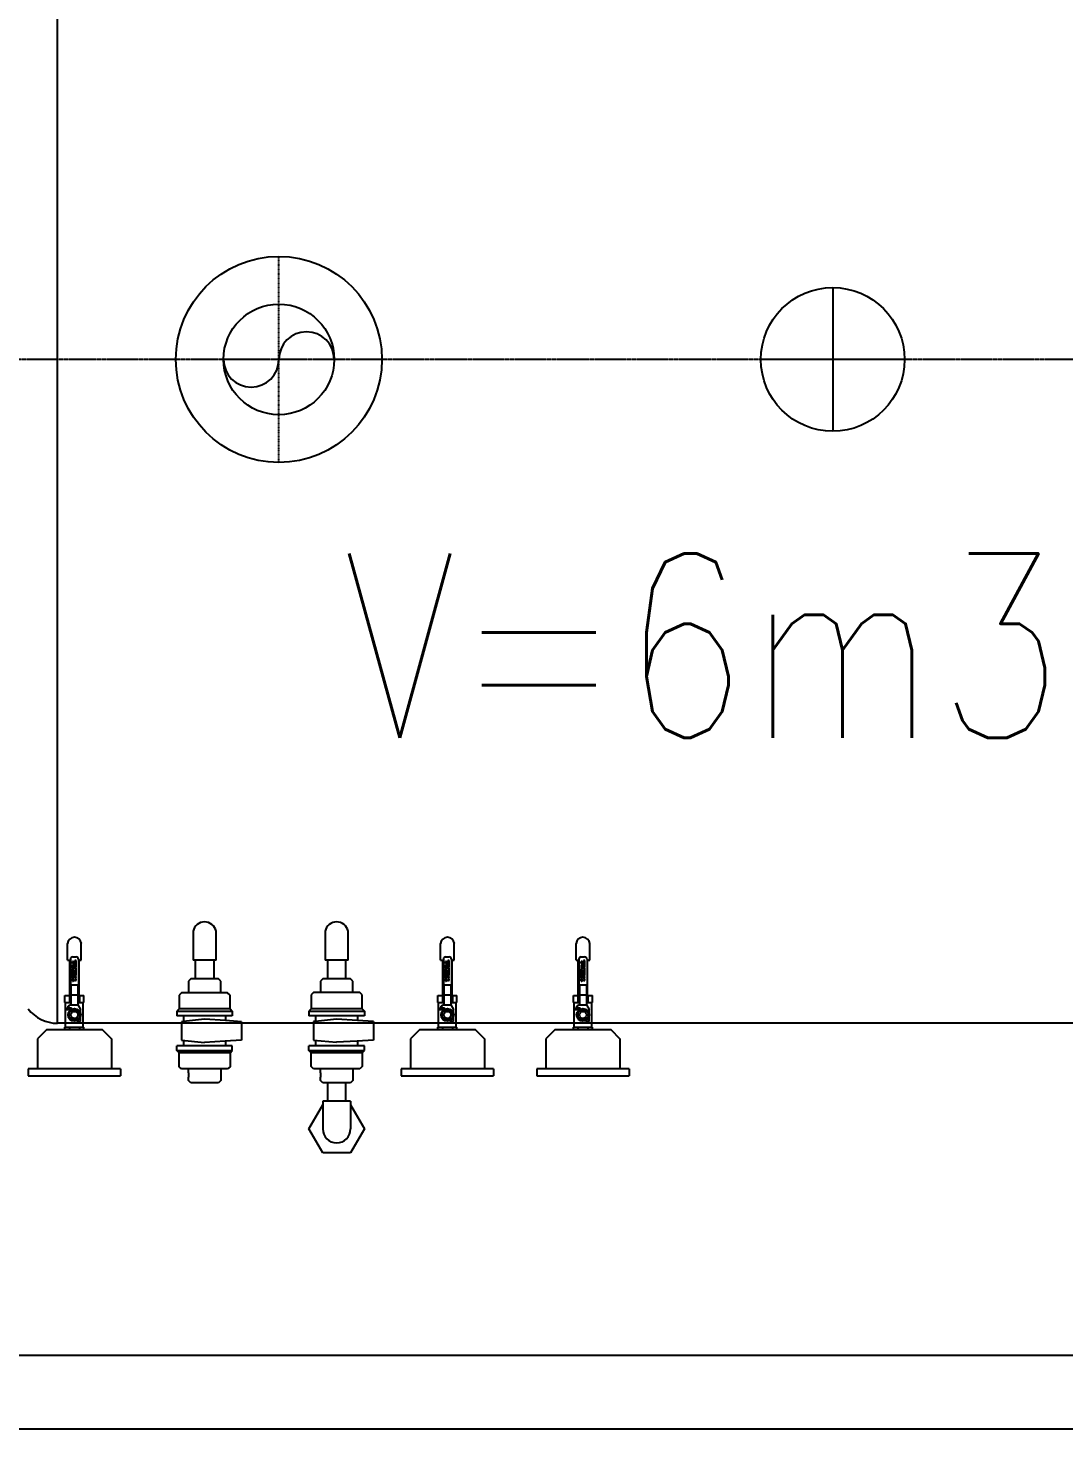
# Model space of a CAD drawing. Header units: millimetres. Extents: x -702765 to 835888, y -645289 to 262.
# Drawn here: x 723292 to 724697, y -321229 to -319329 of the extents above; entities that cross this region are included whole.
import ezdxf

# ---------------------------------------------------------------- set-up
doc = ezdxf.new("R2010")
doc.units = ezdxf.units.MM
doc.header["$LTSCALE"] = 0.01
doc.linetypes.add('CENTER2', pattern=[1.125, 0.75, -0.125, 0.125, -0.125])
for name, color, linetype in [('A\\M+3B1E2\\M+3B0E81', 6, 'Continuous'), ('C\\M+3C1DF\\M+3BDC9', 1, 'CENTER2'), ('F\\M+3B9E8\\M+3B0FC2', 3, 'Continuous'), ('S\\M+3B1E2\\M+3B0E82', 4, 'Continuous'), ('TEXT', 2, 'Continuous'), ('V\\M+3B0C7\\M+3C3E0', 8, 'Continuous')]:
    doc.layers.add(name, color=color, linetype=linetype)
doc.styles.add('text', font='romans.shx', dxfattribs={"width": 0.8, "bigfont": 'romansvn.shx'})

msp = doc.modelspace()

# ---------------------------------------------------------------- linework, layer by layer
at = {"layer": 'A\\M+3B1E2\\M+3B0E81'}
msp.add_lwpolyline([(721102.4, -321128.6), (726002.4, -321128.6), (726002.4, -318628.6), (721102.4, -318628.6)], close=True, dxfattribs=at)
at = {"layer": 'C\\M+3C1DF\\M+3BDC9'}
for p, q in [((723632.4, -319918.3), (723632.4, -319638.9)), ((723707.4, -319778.6), (723557.4, -319778.6))]:
    msp.add_line(p, q, dxfattribs=at)
at = {"layer": 'C\\M+3C1DF\\M+3BDC9', "ltscale": 300}
msp.add_line((725844.6, -319778.6), (722996.8, -319778.6), dxfattribs=at)
at = {"layer": 'F\\M+3B9E8\\M+3B0FC2'}
for radius in [139.7, 75]:
    msp.add_circle((723632.4, -319778.6), radius, dxfattribs=at)
for centre, start, end in [((723669.9, -319778.6), 0, 180), ((723594.9, -319778.6), 180, 0)]:
    msp.add_arc(centre, 37.5, start, end, dxfattribs=at)
at = {"layer": 'S\\M+3B1E2\\M+3B0E82'}
for p, q in [((723332.4, -320678.6), (723332.4, -318878.6)), ((724383.2, -319681.2), (724383.2, -319876)), ((724480.7, -319778.6), (724285.8, -319778.6)), ((723516.1, -320553.7), (723516.1, -320593.2)), ((723547.4, -320593.2), (723547.4, -320553.7)), ((723695.1, -320553.7), (723695.1, -320593.2)), ((723726.3, -320593.2), (723726.3, -320553.7)), ((723345.9, -320593.2), (723345.9, -320570.5)), ((723364.6, -320593.2), (723364.6, -320570.5)), ((723851.5, -320593.2), (723851.5, -320570.5)), ((723870.2, -320593.2), (723870.2, -320570.5)), ((724035.2, -320593.2), (724035.2, -320570.5)), ((724054, -320593.2), (724054, -320570.5)), ((723345.9, -320593.2), (723349.8, -320593.2)), ((723349, -320641), (723349, -320593.2)), ((723349.8, -320591.6), (723349.8, -320626.4)), ((723353.7, -320595), (723352.8, -320595)), ((723352.8, -320597.5), (723352.8, -320595)), ((723353.7, -320597.5), (723352.8, -320597.5)), ((723353.7, -320599.4), (723352.8, -320599.4)), ((723352.8, -320599.4), (723352.8, -320601.9)), ((723353.7, -320601.9), (723352.8, -320601.9)), ((723352.8, -320602.7), (723352.8, -320604.2)), ((723352.8, -320607.8), (723352.8, -320605.4)), ((723353.7, -320605.4), (723352.8, -320605.4)), ((723352.9, -320588.5), (723357.6, -320588.5)), ((723353.7, -320602.3), (723353.2, -320602.3)), ((723354.4, -320604.6), (723353.2, -320604.6)), ((723353.5, -320603.1), (723353.7, -320603.1)), ((723353.5, -320603.3), (723354.9, -320603.3)), ((723353.7, -320595.1), (723353.7, -320595)), ((723353.7, -320597.3), (723353.7, -320597.5)), ((723353.7, -320599.6), (723353.7, -320599.4)), ((723353.7, -320601.7), (723353.7, -320601.9)), ((723353.7, -320603.1), (723353.7, -320602.3)), ((723353.7, -320605.5), (723353.7, -320605.4)), ((723356.5, -320595.4), (723354, -320595.4)), ((723354, -320597), (723356.5, -320597)), ((723354, -320599.9), (723356.5, -320599.9)), ((723354, -320601.4), (723356.5, -320601.4)), ((723354.7, -320605.8), (723354.7, -320604.9)), ((723355.3, -320604), (723355.3, -320603.7)), ((723357.7, -320593.4), (723356, -320593.4)), ((723356, -320593.4), (723356, -320594.4)), ((723356.5, -320594.4), (723356, -320594.4)), ((723356.5, -320598), (723356, -320598)), ((723356, -320599), (723356, -320598)), ((723357.7, -320599), (723356, -320599)), ((723356.1, -320605.8), (723356.1, -320604.7)), ((723356.8, -320594.7), (723356.8, -320595.1)), ((723356.8, -320597.7), (723356.8, -320597.3)), ((723356.8, -320599.4), (723357.7, -320599.4)), ((723356.8, -320599.6), (723356.8, -320599.4)), ((723356.8, -320601.7), (723356.8, -320601.9)), ((723356.8, -320601.9), (723357.7, -320601.9)), ((723356.8, -320605.8), (723356.8, -320604.7)), ((723357.7, -320599), (723357.7, -320593.4)), ((723357.7, -320601.9), (723357.7, -320599.4)), ((723357.7, -320607.8), (723357.7, -320603.9)), ((723360.7, -320591.6), (723360.7, -320626.4)), ((723360.7, -320593.2), (723364.6, -320593.2)), ((723361.5, -320641), (723361.5, -320593.2)), ((723547.4, -320593.2), (723516.1, -320593.2)), ((723726.3, -320593.2), (723695.1, -320593.2)), ((723698.2, -320593.2), (723698.2, -320618.2)), ((723723.2, -320618.2), (723723.2, -320593.2)), ((723851.5, -320593.2), (723855.4, -320593.2)), ((723854.6, -320641), (723854.6, -320593.2)), ((723855.4, -320591.6), (723855.4, -320626.4)), ((723859.3, -320595), (723858.4, -320595)), ((723858.4, -320597.5), (723858.4, -320595)), ((723859.3, -320597.5), (723858.4, -320597.5)), ((723859.3, -320599.4), (723858.4, -320599.4)), ((723858.4, -320599.4), (723858.4, -320601.9)), ((723859.3, -320601.9), (723858.4, -320601.9)), ((723858.4, -320602.7), (723858.4, -320604.2)), ((723858.4, -320607.8), (723858.4, -320605.4)), ((723859.3, -320605.4), (723858.4, -320605.4)), ((723858.5, -320588.5), (723863.2, -320588.5)), ((723859.3, -320602.3), (723858.8, -320602.3)), ((723860, -320604.6), (723858.8, -320604.6)), ((723859.1, -320603.1), (723859.3, -320603.1)), ((723859.1, -320603.3), (723860.5, -320603.3)), ((723859.3, -320595.1), (723859.3, -320595)), ((723859.3, -320597.3), (723859.3, -320597.5)), ((723859.3, -320599.6), (723859.3, -320599.4)), ((723859.3, -320601.7), (723859.3, -320601.9)), ((723859.3, -320603.1), (723859.3, -320602.3)), ((723859.3, -320605.5), (723859.3, -320605.4)), ((723862.1, -320595.4), (723859.6, -320595.4)), ((723859.6, -320597), (723862.1, -320597)), ((723859.6, -320599.9), (723862.1, -320599.9)), ((723859.6, -320601.4), (723862.1, -320601.4)), ((723860.3, -320605.8), (723860.3, -320604.9)), ((723860.9, -320604), (723860.9, -320603.7)), ((723863.3, -320593.4), (723861.6, -320593.4)), ((723861.6, -320593.4), (723861.6, -320594.4)), ((723862.1, -320594.4), (723861.6, -320594.4)), ((723862.1, -320598), (723861.6, -320598)), ((723861.6, -320599), (723861.6, -320598)), ((723863.3, -320599), (723861.6, -320599)), ((723861.7, -320605.8), (723861.7, -320604.7)), ((723862.4, -320594.7), (723862.4, -320595.1)), ((723862.4, -320597.7), (723862.4, -320597.3)), ((723862.4, -320599.4), (723863.3, -320599.4)), ((723862.4, -320599.6), (723862.4, -320599.4)), ((723862.4, -320601.7), (723862.4, -320601.9)), ((723862.4, -320601.9), (723863.3, -320601.9)), ((723862.4, -320605.8), (723862.4, -320604.7)), ((723863.3, -320599), (723863.3, -320593.4)), ((723863.3, -320601.9), (723863.3, -320599.4)), ((723863.3, -320607.8), (723863.3, -320603.9)), ((723866.3, -320591.6), (723866.3, -320626.4)), ((723866.3, -320593.2), (723870.2, -320593.2)), ((723867.1, -320641), (723867.1, -320593.2)), ((724035.2, -320593.2), (724039.1, -320593.2)), ((724038.3, -320641), (724038.3, -320593.2)), ((724039.1, -320591.6), (724039.1, -320626.4)), ((724043, -320595), (724042.2, -320595)), ((724042.2, -320597.5), (724042.2, -320595)), ((724043, -320597.5), (724042.2, -320597.5)), ((724043, -320599.4), (724042.2, -320599.4)), ((724042.2, -320599.4), (724042.2, -320601.9)), ((724043, -320601.9), (724042.2, -320601.9)), ((724042.2, -320602.7), (724042.2, -320604.2)), ((724042.2, -320607.8), (724042.2, -320605.4)), ((724043, -320605.4), (724042.2, -320605.4)), ((724042.3, -320588.5), (724046.9, -320588.5)), ((724043, -320602.3), (724042.5, -320602.3)), ((724043.8, -320604.6), (724042.5, -320604.6)), ((724042.9, -320603.1), (724043, -320603.1)), ((724042.9, -320603.3), (724044.2, -320603.3)), ((724043, -320595.1), (724043, -320595)), ((724043, -320597.3), (724043, -320597.5)), ((724043, -320599.6), (724043, -320599.4)), ((724043, -320601.7), (724043, -320601.9)), ((724043, -320603.1), (724043, -320602.3)), ((724043, -320605.5), (724043, -320605.4)), ((724045.9, -320595.4), (724043.3, -320595.4)), ((724043.3, -320597), (724045.9, -320597)), ((724043.3, -320599.9), (724045.9, -320599.9)), ((724043.3, -320601.4), (724045.9, -320601.4)), ((724044.1, -320605.8), (724044.1, -320604.9)), ((724044.6, -320604), (724044.6, -320603.7)), ((724047.1, -320593.4), (724045.3, -320593.4)), ((724045.3, -320593.4), (724045.3, -320594.4)), ((724045.9, -320594.4), (724045.3, -320594.4)), ((724045.9, -320598), (724045.3, -320598)), ((724045.3, -320599), (724045.3, -320598)), ((724047.1, -320599), (724045.3, -320599)), ((724045.5, -320605.8), (724045.5, -320604.7)), ((724046.2, -320594.7), (724046.2, -320595.1)), ((724046.2, -320597.7), (724046.2, -320597.3)), ((724046.2, -320599.4), (724047.1, -320599.4)), ((724046.2, -320599.6), (724046.2, -320599.4)), ((724046.2, -320601.7), (724046.2, -320601.9)), ((724046.2, -320601.9), (724047.1, -320601.9)), ((724046.2, -320605.8), (724046.2, -320604.7)), ((724047.1, -320599), (724047.1, -320593.4)), ((724047.1, -320601.9), (724047.1, -320599.4)), ((724047.1, -320607.8), (724047.1, -320603.9)), ((724050.1, -320591.6), (724050.1, -320626.4)), ((724050.1, -320593.2), (724054, -320593.2)), ((724050.9, -320641), (724050.9, -320593.2)), ((723353.7, -320607.8), (723352.8, -320607.8)), ((723352.8, -320613.8), (723352.8, -320608.2)), ((723352.8, -320608.2), (723354.9, -320608.2)), ((723353.7, -320613.8), (723352.8, -320613.8)), ((723352.8, -320616.8), (723352.8, -320614.2)), ((723353.7, -320614.2), (723352.8, -320614.2)), ((723354.6, -320616.5), (723352.8, -320617.5)), ((723352.8, -320616.8), (723353.7, -320616.8)), ((723352.8, -320618), (723352.8, -320617.5)), ((723354.6, -320619), (723352.8, -320618)), ((723352.8, -320621.3), (723352.8, -320618.7)), ((723352.8, -320618.7), (723353.7, -320618.7)), ((723352.8, -320621.3), (723353.7, -320621.3)), ((723353.7, -320607.7), (723353.7, -320607.8)), ((723353.7, -320611.8), (723353.7, -320609.4)), ((723353.7, -320611.8), (723354.7, -320611.8)), ((723353.7, -320613.6), (723353.7, -320613.8)), ((723353.7, -320614.4), (723353.7, -320614.2)), ((723353.7, -320616.8), (723353.7, -320616.6)), ((723353.7, -320618.7), (723353.7, -320618.9)), ((723353.7, -320621.1), (723353.7, -320621.3)), ((723353.9, -320614.7), (723356.4, -320615.5)), ((723353.9, -320620.8), (723356.4, -320620.1)), ((723354, -320605.8), (723354.7, -320605.8)), ((723354, -320607.4), (723356.5, -320607.4)), ((723354, -320609.4), (723354, -320610.2)), ((723356.5, -320609.4), (723354, -320609.4)), ((723354.4, -320610.2), (723354, -320610.2)), ((723354, -320613.3), (723356.5, -320613.3)), ((723354.1, -320609), (723354.9, -320609)), ((723354.1, -320616.3), (723354.6, -320616.5)), ((723354.1, -320619.2), (723354.6, -320619)), ((723354.7, -320611.8), (723354.7, -320610.5)), ((723354.9, -320609), (723354.9, -320608.2)), ((723355.6, -320609), (723355.6, -320608.2)), ((723355.6, -320608.2), (723357.7, -320608.2)), ((723355.6, -320609), (723356.4, -320609)), ((723355.8, -320611.8), (723355.8, -320610.5)), ((723355.8, -320611.8), (723356.8, -320611.8)), ((723357.7, -320616.7), (723355.8, -320617.8)), ((723357.7, -320618.8), (723355.8, -320617.8)), ((723356.1, -320605.8), (723356.8, -320605.8)), ((723356.1, -320610.2), (723356.5, -320610.2)), ((723356.5, -320609.4), (723356.5, -320610.2)), ((723356.7, -320615.2), (723356.7, -320615.1)), ((723356.7, -320615.1), (723357.7, -320615.1)), ((723356.7, -320620.4), (723357.7, -320620.4)), ((723356.7, -320620.4), (723356.7, -320620.4)), ((723356.8, -320607.7), (723356.8, -320607.8)), ((723356.8, -320607.8), (723357.7, -320607.8)), ((723356.8, -320611.8), (723356.8, -320609.4)), ((723356.8, -320613.6), (723356.8, -320613.8)), ((723356.8, -320613.8), (723357.7, -320613.8)), ((723357.7, -320613.8), (723357.7, -320608.2)), ((723357.7, -320616.7), (723357.7, -320615.1)), ((723357.7, -320620.4), (723357.7, -320618.8)), ((723691.9, -320618.2), (723688.8, -320621.4)), ((723688.8, -320621.4), (723688.8, -320637)), ((723729.5, -320618.2), (723691.9, -320618.2)), ((723732.6, -320621.4), (723729.5, -320618.2)), ((723732.6, -320637), (723732.6, -320621.4)), ((723859.3, -320607.8), (723858.4, -320607.8)), ((723858.4, -320613.8), (723858.4, -320608.2)), ((723858.4, -320608.2), (723860.5, -320608.2)), ((723859.3, -320613.8), (723858.4, -320613.8)), ((723858.4, -320616.8), (723858.4, -320614.2)), ((723859.3, -320614.2), (723858.4, -320614.2)), ((723860.2, -320616.5), (723858.4, -320617.5)), ((723858.4, -320616.8), (723859.3, -320616.8)), ((723858.4, -320618), (723858.4, -320617.5)), ((723860.2, -320619), (723858.4, -320618)), ((723858.4, -320621.3), (723858.4, -320618.7)), ((723858.4, -320618.7), (723859.3, -320618.7)), ((723858.4, -320621.3), (723859.3, -320621.3)), ((723859.3, -320607.7), (723859.3, -320607.8)), ((723859.3, -320611.8), (723859.3, -320609.4)), ((723859.3, -320611.8), (723860.3, -320611.8)), ((723859.3, -320613.6), (723859.3, -320613.8)), ((723859.3, -320614.4), (723859.3, -320614.2)), ((723859.3, -320616.8), (723859.3, -320616.6)), ((723859.3, -320618.7), (723859.3, -320618.9)), ((723859.3, -320621.1), (723859.3, -320621.3)), ((723859.5, -320614.7), (723862, -320615.5)), ((723859.5, -320620.8), (723862, -320620.1)), ((723859.6, -320605.8), (723860.3, -320605.8)), ((723859.6, -320607.4), (723862.1, -320607.4)), ((723859.6, -320609.4), (723859.6, -320610.2)), ((723862.1, -320609.4), (723859.6, -320609.4)), ((723860, -320610.2), (723859.6, -320610.2)), ((723859.6, -320613.3), (723862.1, -320613.3)), ((723859.7, -320609), (723860.5, -320609)), ((723859.7, -320616.3), (723860.2, -320616.5)), ((723859.7, -320619.2), (723860.2, -320619)), ((723860.3, -320611.8), (723860.3, -320610.5)), ((723860.5, -320609), (723860.5, -320608.2)), ((723861.2, -320609), (723861.2, -320608.2)), ((723861.2, -320608.2), (723863.3, -320608.2)), ((723861.2, -320609), (723862.1, -320609)), ((723861.4, -320611.8), (723861.4, -320610.5)), ((723861.4, -320611.8), (723862.4, -320611.8)), ((723863.3, -320616.7), (723861.4, -320617.8)), ((723863.3, -320618.8), (723861.4, -320617.8)), ((723861.7, -320605.8), (723862.4, -320605.8)), ((723861.7, -320610.2), (723862.1, -320610.2)), ((723862.1, -320609.4), (723862.1, -320610.2)), ((723862.3, -320615.2), (723862.3, -320615.1)), ((723862.3, -320615.1), (723863.3, -320615.1)), ((723862.3, -320620.4), (723863.3, -320620.4)), ((723862.3, -320620.4), (723862.3, -320620.4)), ((723862.4, -320607.7), (723862.4, -320607.8)), ((723862.4, -320607.8), (723863.3, -320607.8)), ((723862.4, -320611.8), (723862.4, -320609.4)), ((723862.4, -320613.6), (723862.4, -320613.8)), ((723862.4, -320613.8), (723863.3, -320613.8)), ((723863.3, -320613.8), (723863.3, -320608.2)), ((723863.3, -320616.7), (723863.3, -320615.1)), ((723863.3, -320620.4), (723863.3, -320618.8)), ((724043, -320607.8), (724042.2, -320607.8)), ((724042.2, -320613.8), (724042.2, -320608.2)), ((724042.2, -320608.2), (724044.3, -320608.2)), ((724043, -320613.8), (724042.2, -320613.8)), ((724042.2, -320616.8), (724042.2, -320614.2)), ((724043, -320614.2), (724042.2, -320614.2)), ((724044, -320616.5), (724042.2, -320617.5)), ((724042.2, -320616.8), (724043, -320616.8)), ((724042.2, -320618), (724042.2, -320617.5)), ((724044, -320619), (724042.2, -320618)), ((724042.2, -320621.3), (724042.2, -320618.7)), ((724042.2, -320618.7), (724043, -320618.7)), ((724042.2, -320621.3), (724043, -320621.3)), ((724043, -320607.7), (724043, -320607.8)), ((724043, -320611.8), (724043, -320609.4)), ((724043, -320611.8), (724044.1, -320611.8)), ((724043, -320613.6), (724043, -320613.8)), ((724043, -320614.4), (724043, -320614.2)), ((724043, -320616.8), (724043, -320616.6)), ((724043, -320618.7), (724043, -320618.9)), ((724043, -320621.1), (724043, -320621.3)), ((724043.2, -320614.7), (724045.7, -320615.5)), ((724043.2, -320620.8), (724045.7, -320620.1)), ((724043.3, -320605.8), (724044.1, -320605.8)), ((724043.3, -320607.4), (724045.9, -320607.4)), ((724043.3, -320613.3), (724045.9, -320613.3)), ((724043.4, -320609), (724044.3, -320609)), ((724043.4, -320609.4), (724043.4, -320610.2)), ((724045.8, -320609.4), (724043.4, -320609.4)), ((724043.8, -320610.2), (724043.4, -320610.2)), ((724043.4, -320616.3), (724044, -320616.5)), ((724043.4, -320619.2), (724044, -320619)), ((724044.1, -320611.8), (724044.1, -320610.5)), ((724044.3, -320609), (724044.3, -320608.2)), ((724044.9, -320609), (724044.9, -320608.2)), ((724044.9, -320608.2), (724047.1, -320608.2)), ((724044.9, -320609), (724045.8, -320609)), ((724045.1, -320611.8), (724045.1, -320610.5)), ((724045.1, -320611.8), (724046.2, -320611.8)), ((724047.1, -320616.7), (724045.1, -320617.8)), ((724047.1, -320618.8), (724045.1, -320617.8)), ((724045.4, -320610.2), (724045.8, -320610.2)), ((724045.5, -320605.8), (724046.2, -320605.8)), ((724045.8, -320609.4), (724045.8, -320610.2)), ((724046.1, -320615.2), (724046.1, -320615.1)), ((724046.1, -320615.1), (724047.1, -320615.1)), ((724046.1, -320620.4), (724047.1, -320620.4)), ((724046.1, -320620.4), (724046.1, -320620.4)), ((724046.2, -320607.7), (724046.2, -320607.8)), ((724046.2, -320607.8), (724047.1, -320607.8)), ((724046.2, -320611.8), (724046.2, -320609.4)), ((724046.2, -320613.6), (724046.2, -320613.8)), ((724046.2, -320613.8), (724047.1, -320613.8)), ((724047.1, -320613.8), (724047.1, -320608.2)), ((724047.1, -320616.7), (724047.1, -320615.1)), ((724047.1, -320620.4), (724047.1, -320618.8)), ((723342.5, -320650.4), (723342.5, -320641)), ((723342.5, -320641), (723350.6, -320641)), ((723348.4, -320641), (723348.4, -320650.4)), ((723349.8, -320626.4), (723360.7, -320626.4)), ((723350.6, -320626.4), (723350.6, -320653.7)), ((723350.6, -320640.2), (723359.9, -320640.2)), ((723359.9, -320626.4), (723359.9, -320653.7)), ((723359.9, -320641), (723368, -320641)), ((723362.1, -320641), (723362.1, -320650.4)), ((723368, -320650.4), (723368, -320641)), ((723679.4, -320637), (723676.2, -320640.2)), ((723676.2, -320640.2), (723676.2, -320659)), ((723742, -320637), (723679.4, -320637)), ((723745.2, -320640.2), (723742, -320637)), ((723745.2, -320659), (723745.2, -320640.2)), ((723848.1, -320650.4), (723848.1, -320641)), ((723848.1, -320641), (723856.2, -320641)), ((723854, -320641), (723854, -320650.4)), ((723855.4, -320626.4), (723866.3, -320626.4)), ((723856.2, -320626.4), (723856.2, -320653.7)), ((723856.2, -320640.2), (723865.5, -320640.2)), ((723865.5, -320626.4), (723865.5, -320653.7)), ((723865.5, -320641), (723873.6, -320641)), ((723867.7, -320641), (723867.7, -320650.4)), ((723873.6, -320650.4), (723873.6, -320641)), ((724031.8, -320650.4), (724031.8, -320641)), ((724031.8, -320641), (724039.9, -320641)), ((724037.8, -320641), (724037.8, -320650.4)), ((724039.1, -320626.4), (724050.1, -320626.4)), ((724039.9, -320626.4), (724039.9, -320653.7)), ((724039.9, -320640.2), (724049.3, -320640.2)), ((724049.3, -320626.4), (724049.3, -320653.7)), ((724049.3, -320641), (724057.4, -320641)), ((724051.4, -320641), (724051.4, -320650.4)), ((724057.4, -320650.4), (724057.4, -320641)), ((723342.5, -320650.4), (723350.6, -320650.4)), ((723343.3, -320683.9), (723343.3, -320650.4)), ((723343.3, -320658), (723350.2, -320658)), ((723343.3, -320660.1), (723350.2, -320660.1)), ((723344.8, -320658), (723344.8, -320660.1)), ((723350.6, -320653.7), (723346.9, -320655.2)), ((723346.9, -320657.4), (723346.9, -320655.2)), ((723346.9, -320657.4), (723349.1, -320657.4)), ((723355.3, -320660.1), (723348.2, -320663.6)), ((723350.2, -320660.1), (723350.2, -320658)), ((723350.6, -320653.7), (723359.9, -320653.7)), ((723355.2, -320660.1), (723362.3, -320663.6)), ((723359.9, -320650.4), (723368, -320650.4)), ((723359.9, -320653.7), (723363.6, -320660.1)), ((723363.6, -320665.1), (723363.6, -320660.1)), ((723367.2, -320683.9), (723367.2, -320650.4)), ((723676.2, -320659), (723673.1, -320662.1)), ((723673.1, -320662.1), (723748.3, -320662.1)), ((723673.1, -320662.1), (723673.1, -320668.4)), ((723745.2, -320659), (723676.2, -320659)), ((723745.2, -320659), (723748.3, -320662.1)), ((723748.3, -320662.1), (723748.3, -320668.4)), ((723848.1, -320650.4), (723856.2, -320650.4)), ((723848.9, -320683.9), (723848.9, -320650.4)), ((723848.9, -320658), (723855.8, -320658)), ((723848.9, -320660.1), (723855.8, -320660.1)), ((723850.4, -320658), (723850.4, -320660.1)), ((723856.2, -320653.7), (723852.5, -320655.2)), ((723852.5, -320657.4), (723852.5, -320655.2)), ((723852.5, -320657.4), (723854.7, -320657.4)), ((723860.9, -320660.1), (723853.8, -320663.6)), ((723855.8, -320660.1), (723855.8, -320658)), ((723856.2, -320653.7), (723865.5, -320653.7)), ((723860.9, -320660.1), (723867.9, -320663.6)), ((723865.5, -320650.4), (723873.6, -320650.4)), ((723865.5, -320653.7), (723869.2, -320660.1)), ((723869.2, -320665.1), (723869.2, -320660.1)), ((723872.8, -320683.9), (723872.8, -320650.4)), ((724031.8, -320650.4), (724039.9, -320650.4)), ((724032.7, -320683.9), (724032.7, -320650.4)), ((724032.7, -320658), (724039.6, -320658)), ((724032.7, -320660.1), (724039.6, -320660.1)), ((724034.1, -320658), (724034.1, -320660.1)), ((724039.9, -320653.7), (724036.2, -320655.2)), ((724036.2, -320657.4), (724036.2, -320655.2)), ((724036.2, -320657.4), (724038.5, -320657.4)), ((724044.6, -320660.1), (724037.6, -320663.6)), ((724039.6, -320660.1), (724039.6, -320658)), ((724039.9, -320653.7), (724049.3, -320653.7)), ((724044.6, -320660.1), (724051.6, -320663.6)), ((724049.3, -320650.4), (724057.4, -320650.4)), ((724049.3, -320653.7), (724053, -320660.1)), ((724053, -320665.1), (724053, -320660.1)), ((724056.5, -320683.9), (724056.5, -320650.4)), ((725332.4, -320678.6), (723332.4, -320678.6)), ((723348.2, -320663.6), (723348.2, -320670.7)), ((723355.3, -320674.2), (723348.2, -320670.7)), ((723355.3, -320674.2), (723362.3, -320670.7)), ((723359.1, -320676.3), (723359.1, -320674.9)), ((723359.1, -320676.3), (723363.6, -320676.3)), ((723362.3, -320663.6), (723362.3, -320670.7)), ((723363.6, -320676.3), (723363.6, -320669.3)), ((723748.3, -320668.4), (723673.1, -320668.4)), ((723681.9, -320676), (723679.4, -320676.2)), ((723679.4, -320676.2), (723679.4, -320701.3)), ((723710.7, -320673.1), (723681.9, -320676)), ((723682.5, -320676.2), (723682.5, -320668.4)), ((723682.5, -320676), (723682.5, -320676.2)), ((723738.9, -320674.8), (723710.7, -320673.1)), ((723738.9, -320668.4), (723738.9, -320674.8)), ((723760.8, -320676.2), (723738.9, -320674.8)), ((723760.8, -320676.2), (723760.8, -320701.3)), ((723853.8, -320663.6), (723853.8, -320670.7)), ((723860.9, -320674.2), (723853.8, -320670.7)), ((723860.9, -320674.2), (723867.9, -320670.7)), ((723864.7, -320676.3), (723864.7, -320674.9)), ((723864.7, -320676.3), (723869.2, -320676.3)), ((723867.9, -320663.6), (723867.9, -320670.7)), ((723869.2, -320676.3), (723869.2, -320669.3)), ((724037.6, -320663.6), (724037.6, -320670.7)), ((724044.6, -320674.2), (724037.6, -320670.7)), ((724044.6, -320674.2), (724051.6, -320670.7)), ((724048.5, -320676.3), (724048.5, -320674.9)), ((724048.5, -320676.3), (724053, -320676.3)), ((724051.6, -320663.6), (724051.6, -320670.7)), ((724053, -320676.3), (724053, -320669.3)), ((723342.5, -320687.1), (723342.5, -320683.9)), ((723342.5, -320683.9), (723368, -320683.9)), ((723348.4, -320683.9), (723348.4, -320687.1)), ((723362.1, -320683.9), (723362.1, -320687.1)), ((723368, -320687.1), (723368, -320683.9)), ((723848.1, -320687.1), (723848.1, -320683.9)), ((723848.1, -320683.9), (723873.6, -320683.9)), ((723854, -320683.9), (723854, -320687.1)), ((723867.7, -320683.9), (723867.7, -320687.1)), ((723873.6, -320687.1), (723873.6, -320683.9)), ((724031.8, -320687.1), (724031.8, -320683.9)), ((724031.8, -320683.9), (724057.4, -320683.9)), ((724037.8, -320683.9), (724037.8, -320687.1)), ((724051.4, -320683.9), (724051.4, -320687.1)), ((724057.4, -320687.1), (724057.4, -320683.9)), ((723748.3, -320709.1), (723673.1, -320709.1)), ((723673.1, -320715.3), (723673.1, -320709.1)), ((723673.1, -320715.3), (723748.3, -320715.3)), ((723676.2, -320718.5), (723673.1, -320715.3)), ((723679.4, -320718.5), (723676.2, -320718.5)), ((723676.2, -320737.3), (723676.2, -320718.5)), ((723679.4, -320701.3), (723710.7, -320704.4)), ((723745.2, -320718.5), (723679.4, -320718.5)), ((723682.5, -320701.3), (723682.5, -320701.2)), ((723682.5, -320709.1), (723682.5, -320701.3)), ((723738.7, -320702.7), (723710.7, -320704.4)), ((723760.8, -320701.3), (723738.7, -320702.7)), ((723738.9, -320702.1), (723738.9, -320709.1)), ((723745.2, -320718.5), (723748.3, -320715.3)), ((723745.2, -320718.5), (723745.2, -320737.3)), ((723748.3, -320715.3), (723748.3, -320709.1)), ((723760.8, -320701.3), (723760.8, -320701.3)), ((723679.4, -320740.4), (723676.2, -320737.3)), ((723745.2, -320737.3), (723742, -320740.4)), ((723742, -320740.4), (723679.4, -320740.4)), ((723688.8, -320745.7), (723688.8, -320740.4)), ((723688.8, -320745.7), (723688.8, -320751.4)), ((723688.8, -320756.1), (723688.8, -320751.4)), ((723691.9, -320759.2), (723688.8, -320756.1)), ((723732.6, -320756.1), (723729.5, -320759.2)), ((723732.6, -320740.4), (723732.6, -320745.7)), ((723732.6, -320745.7), (723732.6, -320751.4)), ((723732.6, -320751.4), (723732.6, -320756.1)), ((723698.2, -320759.2), (723691.9, -320759.2)), ((723698.2, -320759.2), (723698.2, -320784.3)), ((723723.2, -320759.2), (723698.2, -320759.2)), ((723723.2, -320784.3), (723723.2, -320759.2)), ((723729.5, -320759.2), (723723.2, -320759.2)), ((723673.1, -320821.8), (723691.9, -320789.2)), ((723691.9, -320784.3), (723691.9, -320808.5)), ((723698.2, -320784.3), (723691.9, -320784.3)), ((723723.2, -320784.3), (723698.2, -320784.3)), ((723729.5, -320784.3), (723723.2, -320784.3)), ((723729.5, -320784.3), (723729.5, -320808.5)), ((723729.5, -320789.2), (723748.3, -320821.8)), ((723691.9, -320808.5), (723691.9, -320821.8)), ((723729.5, -320808.5), (723729.5, -320821.8)), ((723691.9, -320854.4), (723673.1, -320821.8)), ((723748.3, -320821.8), (723729.5, -320854.4)), ((723729.5, -320854.4), (723691.9, -320854.4))]:
    msp.add_line(p, q, dxfattribs=at)
for points in [[(723519.2, -320618.5), (723519.2, -320593.2)], [(723544.2, -320593.2), (723544.2, -320618.5)], [(723513, -320618.5), (723509.9, -320621.6)], [(723509.9, -320621.6), (723509.9, -320637.3)], [(723550.5, -320618.5), (723513, -320618.5)], [(723553.6, -320621.6), (723550.5, -320618.5)], [(723553.6, -320637.3), (723553.6, -320621.6)], [(723500.4, -320637.3), (723497.3, -320640.4)], [(723497.3, -320640.4), (723497.3, -320659.2)], [(723563, -320637.3), (723500.4, -320637.3)], [(723566.2, -320640.4), (723563, -320637.3)], [(723566.2, -320659.2), (723566.2, -320640.4)], [(723497.3, -320659.2), (723494.2, -320662.3)], [(723494.2, -320662.3), (723494.2, -320668.5)], [(723494.2, -320662.3), (723569.3, -320662.3)], [(723566.2, -320659.2), (723497.3, -320659.2)], [(723566.2, -320659.2), (723569.3, -320662.3)], [(723569.3, -320662.3), (723569.3, -320668.5)], [(723569.3, -320668.5), (723494.2, -320668.5)], [(723503, -320676.1), (723500.5, -320676.4)], [(723500.5, -320676.4), (723500.5, -320701.4)], [(723531.7, -320673.2), (723503, -320676.1)], [(723503.6, -320676.2), (723503.6, -320668.5)], [(723559.9, -320675), (723531.7, -320673.2)], [(723559.9, -320668.5), (723559.9, -320675)], [(723581.8, -320676.4), (723559.9, -320675)], [(723581.8, -320676.4), (723581.8, -320701.4)], [(723317.7, -320687.1), (723305.1, -320699.6)], [(723305.1, -320699.6), (723305.1, -320740.3)], [(723317.7, -320687.1), (723392.9, -320687.1), (723405.4, -320699.6)], [(723405.4, -320699.6), (723405.4, -320740.3)], [(723823.3, -320687.1), (723810.8, -320699.6)], [(723810.8, -320699.6), (723810.8, -320740.3)], [(723823.3, -320687.1), (723898.5, -320687.1), (723911, -320699.6)], [(723911, -320699.6), (723911, -320740.3)], [(724007, -320687.1), (723994.5, -320699.6)], [(723994.5, -320699.6), (723994.5, -320740.3)], [(724007, -320687.1), (724082.2, -320687.1), (724094.7, -320699.6)], [(724094.7, -320699.6), (724094.7, -320740.3)], [(723494.2, -320715.5), (723494.2, -320709.2)], [(723569.3, -320709.2), (723494.2, -320709.2)], [(723497.3, -320718.6), (723494.2, -320715.5)], [(723494.2, -320715.5), (723569.3, -320715.5)], [(723497.3, -320737.4), (723497.3, -320718.6)], [(723566.2, -320718.6), (723497.3, -320718.6)], [(723500.5, -320701.4), (723531.7, -320704.5)], [(723503.6, -320709.2), (723503.6, -320701.4)], [(723559.7, -320702.8), (723531.7, -320704.5)], [(723581.8, -320701.4), (723559.7, -320702.8)], [(723559.9, -320702.3), (723559.9, -320709.2)], [(723566.2, -320718.6), (723569.3, -320715.5)], [(723566.2, -320718.6), (723566.2, -320737.4)], [(723569.3, -320715.5), (723569.3, -320709.2)], [(723500.4, -320740.5), (723497.3, -320737.4)], [(723566.2, -320737.4), (723563, -320740.5)], [(723292.6, -320740.3), (723292.6, -320749.7)], [(723417.9, -320740.3), (723292.6, -320740.3)], [(723292.6, -320749.7), (723417.9, -320749.7)], [(723417.9, -320740.3), (723417.9, -320749.7)], [(723563, -320740.5), (723500.4, -320740.5)], [(723509.9, -320745.8), (723509.9, -320740.5)], [(723509.9, -320745.8), (723509.9, -320751.5)], [(723509.9, -320756.1), (723509.9, -320751.5)], [(723513, -320759.3), (723509.9, -320756.1)], [(723553.6, -320756.1), (723550.5, -320759.3)], [(723553.6, -320740.5), (723553.6, -320745.8)], [(723553.6, -320745.8), (723553.6, -320751.5)], [(723553.6, -320751.5), (723553.6, -320756.1)], [(723798.2, -320740.3), (723798.2, -320749.7)], [(723923.5, -320740.3), (723798.2, -320740.3)], [(723798.2, -320749.7), (723923.5, -320749.7)], [(723923.5, -320740.3), (723923.5, -320749.7)], [(724107.3, -320740.3), (723982, -320740.3)], [(723982, -320740.3), (723982, -320749.7)], [(723982, -320749.7), (724107.3, -320749.7)], [(724107.3, -320740.3), (724107.3, -320749.7)], [(723550.5, -320759.3), (723513, -320759.3)]]:
    msp.add_lwpolyline(points, dxfattribs=at)
for centre, radius in [((724383.2, -319778.6), 97.4), ((723355.3, -320667.2), 8.65), ((723355.3, -320667.2), 4.79), ((723860.9, -320667.2), 8.65), ((723860.9, -320667.2), 4.79), ((724044.6, -320667.2), 8.65), ((724044.6, -320667.2), 4.79)]:
    msp.add_circle(centre, radius, dxfattribs=at)
for centre, radius, start, end in [((723531.7, -320557.2), 16, 12.6804, 167.3196), ((723710.7, -320557.2), 16, 12.6804, 167.3196), ((723355.3, -320571.4), 9.42, 4.9791, 175.0209), ((723860.9, -320571.4), 9.42, 4.9791, 175.0209), ((724044.6, -320571.4), 9.42, 4.9791, 175.0209), ((723352.9, -320591.6), 3.13, 90, 180), ((723353.2, -320602.7), 0.391, 90, 180), ((723353.2, -320604.2), 0.391, 180, 270), ((723353.5, -320603.2), 0.0978, 90, 270), ((723354, -320595.1), 0.298, 180, 270), ((723354, -320597.3), 0.298, 90, 180), ((723354, -320599.6), 0.298, 180, 270), ((723354, -320601.7), 0.298, 90, 180), ((723354.4, -320604.9), 0.298, 0, 90), ((723354.9, -320603.7), 0.391, 0, 90), ((723356.5, -320604), 1.23, 2.438, 177.562), ((723356.5, -320604.7), 0.363, 4.3642, 175.6358), ((723356.5, -320594.7), 0.298, 0, 90), ((723356.5, -320595.1), 0.298, 270, 0), ((723356.5, -320597.3), 0.298, 0, 90), ((723356.5, -320597.7), 0.298, 270, 0), ((723356.5, -320599.6), 0.298, 270, 0), ((723356.5, -320601.7), 0.298, 0, 90), ((723357.6, -320591.6), 3.13, 0, 90), ((723858.5, -320591.6), 3.13, 90, 180), ((723858.8, -320602.7), 0.391, 90, 180), ((723858.8, -320604.2), 0.391, 180, 270), ((723859.1, -320603.2), 0.0978, 90, 270), ((723859.6, -320595.1), 0.298, 180, 270), ((723859.6, -320597.3), 0.298, 90, 180), ((723859.6, -320599.6), 0.298, 180, 270), ((723859.6, -320601.7), 0.298, 90, 180), ((723860, -320604.9), 0.298, 0, 90), ((723860.5, -320603.7), 0.391, 0, 90), ((723862.1, -320604), 1.23, 2.438, 177.562), ((723862.1, -320604.7), 0.363, 4.3642, 175.6358), ((723862.1, -320594.7), 0.298, 0, 90), ((723862.1, -320595.1), 0.298, 270, 0), ((723862.1, -320597.3), 0.298, 0, 90), ((723862.1, -320597.7), 0.298, 270, 0), ((723862.1, -320599.6), 0.298, 270, 0), ((723862.1, -320601.7), 0.298, 0, 90), ((723863.2, -320591.6), 3.13, 0, 90), ((724042.3, -320591.6), 3.13, 90, 180), ((724042.5, -320602.7), 0.391, 90, 180), ((724042.5, -320604.2), 0.391, 180, 270), ((724042.9, -320603.2), 0.0978, 90, 270), ((724043.3, -320595.1), 0.298, 180, 270), ((724043.3, -320597.3), 0.298, 90, 180), ((724043.3, -320599.6), 0.298, 180, 270), ((724043.3, -320601.7), 0.298, 90, 180), ((724043.8, -320604.9), 0.298, 0, 90), ((724044.2, -320603.7), 0.391, 0, 90), ((724045.8, -320604), 1.23, 2.438, 177.562), ((724045.8, -320604.7), 0.363, 4.3642, 175.6358), ((724045.9, -320594.7), 0.298, 0, 90), ((724045.9, -320595.1), 0.298, 270, 0), ((724045.9, -320597.3), 0.298, 0, 90), ((724045.9, -320597.7), 0.298, 270, 0), ((724045.9, -320599.6), 0.298, 270, 0), ((724045.9, -320601.7), 0.298, 0, 90), ((724046.9, -320591.6), 3.13, 0, 90), ((723354, -320605.5), 0.298, 180, 270), ((723354, -320607.7), 0.298, 90, 180), ((723354.1, -320609.4), 0.391, 90, 180), ((723354, -320613.6), 0.298, 90, 180), ((723354, -320614.4), 0.298, 180, 252.9956), ((723354, -320616.6), 0.298, 72.9956, 180), ((723354, -320618.9), 0.298, 180, 287.0044), ((723354, -320621.1), 0.298, 107.0044, 180), ((723354.4, -320610.5), 0.298, 0, 90), ((723356.1, -320610.5), 0.298, 90, 180), ((723356.4, -320609.4), 0.391, 0, 90), ((723356.4, -320615.2), 0.298, 252.9956, 0), ((723356.4, -320620.4), 0.298, 0, 107.0044), ((723356.5, -320607.7), 0.298, 0, 90), ((723356.5, -320613.6), 0.298, 0, 90), ((723859.6, -320605.5), 0.298, 180, 270), ((723859.6, -320607.7), 0.298, 90, 180), ((723859.7, -320609.4), 0.391, 90, 180), ((723859.6, -320613.6), 0.298, 90, 180), ((723859.6, -320614.4), 0.298, 180, 252.9956), ((723859.6, -320616.6), 0.298, 72.9956, 180), ((723859.6, -320618.9), 0.298, 180, 287.0044), ((723859.6, -320621.1), 0.298, 107.0044, 180), ((723860, -320610.5), 0.298, 0, 90), ((723861.7, -320610.5), 0.298, 90, 180), ((723862, -320615.2), 0.298, 252.9956, 0), ((723862, -320620.4), 0.298, 0, 107.0044), ((723862.1, -320607.7), 0.298, 0, 90), ((723862.1, -320609.4), 0.391, 0, 90), ((723862.1, -320613.6), 0.298, 0, 90), ((724043.3, -320605.5), 0.298, 180, 270), ((724043.3, -320607.7), 0.298, 90, 180), ((724043.4, -320609.4), 0.391, 90, 180), ((724043.3, -320613.6), 0.298, 90, 180), ((724043.3, -320614.4), 0.298, 180, 252.9956), ((724043.3, -320616.6), 0.298, 72.9956, 180), ((724043.3, -320618.9), 0.298, 180, 287.0044), ((724043.3, -320621.1), 0.298, 107.0044, 180), ((724043.8, -320610.5), 0.298, 0, 90), ((724045.4, -320610.5), 0.298, 90, 180), ((724045.8, -320615.2), 0.298, 252.9956, 0), ((724045.8, -320620.4), 0.298, 0, 107.0044), ((724045.8, -320609.4), 0.391, 0, 90), ((724045.9, -320607.7), 0.298, 0, 90), ((724045.9, -320613.6), 0.298, 0, 90), ((723332.4, -320627.8), 50.8, 218.0216, 270), ((723349.1, -320660.6), 3.13, 25.7223, 90), ((723854.7, -320660.6), 3.13, 25.7223, 90), ((724038.5, -320660.6), 3.13, 25.7223, 90), ((723710.7, -320821.8), 18.8, 180, 0)]:
    msp.add_arc(centre, radius, start, end, dxfattribs=at)
at = {"layer": 'V\\M+3B0C7\\M+3C3E0'}
msp.add_lwpolyline([(721002.4, -321228.6), (726102.4, -321228.6), (726102.4, -318528.6), (721002.4, -318528.6)], close=True, dxfattribs=at)

# ---------------------------------------------------------------- texts
at = {"layer": 'TEXT', "style": 'text', "width": 0.8}
msp.add_text('V=6m3', height=250, dxfattribs=at).set_placement((723719.1, -320291.7))

doc.saveas('drawing.dxf')
